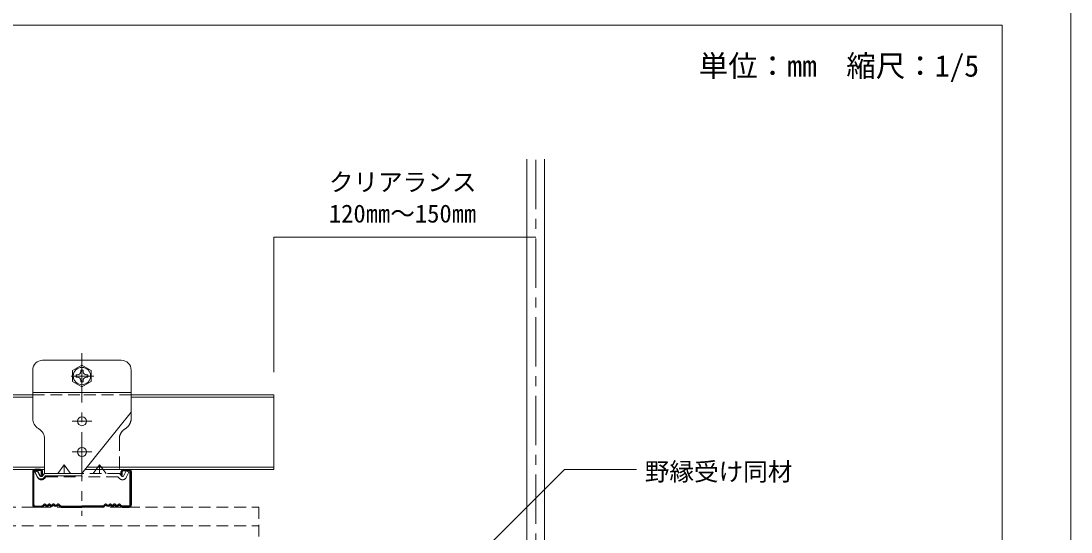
# Model space of a CAD drawing. Units: millimetres on the paper, enlarged 20 times, with parts at other scales. Extents: x -7779 to 7778, y -5419 to 5375.
# Drawn here: x 5643 to 7778, y -3600 to -2561 of the extents above; entities that cross this region are included whole.
import ezdxf
from ezdxf.enums import TextEntityAlignment as Align

# ---------------------------------------------------------------- set-up
doc = ezdxf.new("R2010")
doc.units = ezdxf.units.MM
doc.header["$LTSCALE"] = 20
doc.linetypes.add('CHAIN1', pattern=[8, 5, -1, 1, -1])
doc.linetypes.add('DASHED1', pattern=[1.8, 1.2, -0.6])
for name, color, linetype, lineweight in [('5-0_中心線', 4, 'CHAIN1', 9), ('5-1_中線', 7, 'Continuous', 18), ('5-2_太線１', 3, 'Continuous', 18), ('5-3_太線２', 2, 'Continuous', 25), ('5-5_寸法', 4, 'Continuous', 9), ('5-6_文字', 7, 'DASHED1', 18), ('5-A_中線', 7, 'Continuous', 18), ('5-B_太線１', 4, 'Continuous', 9), ('5-C_太線２', 4, 'DASHED1', 9), ('F-3_太線２', 4, 'Continuous', 18), ('F-6_文字', 7, 'Continuous', 18)]:
    doc.layers.add(name, color=color, linetype=linetype, lineweight=lineweight)
doc.styles.add('ＭＳ ゴシック', font='')
doc.styles.get('ＭＳ ゴシック').set_extended_font_data('MS Gothic')

msp = doc.modelspace()

# ---------------------------------------------------------------- linework, layer by layer
at = {"layer": '5-0_中心線'}
for p, q in [((5767.19, -3236.57), (5767.19, -3567.19)), ((5745.37, -3282.71), (5791.2, -3282.71)), ((5747.19, -3374.71), (5787.19, -3374.71)), ((5747.19, -3437.11), (5787.19, -3437.11))]:
    msp.add_line(p, q, dxfattribs=at)
at = {"layer": '5-1_中線'}
for p, q in [((6671.47, -3804.28), (6671.47, -2841.74)), ((6707.47, -3804.28), (6707.47, -2841.74))]:
    msp.add_line(p, q, dxfattribs=at)
at = {"layer": '5-1_中線', "color": 4, "linetype": 'CHAIN1', "lineweight": 9}
msp.add_line((6689.47, -4543.19), (6689.47, -2841.74), dxfattribs=at)
at = {"layer": '5-2_太線１'}
for p, q in [((5615.47, -3321.11), (5667.19, -3321.11)), ((5615.47, -3325.91), (5667.19, -3325.91)), ((5867.19, -3321.11), (6157.45, -3321.11)), ((5867.19, -3325.91), (6157.45, -3325.91)), ((6157.45, -3321.11), (6157.45, -3473.11)), ((5615.47, -3468.31), (5691.19, -3468.31)), ((5615.47, -3473.11), (5691.19, -3473.11)), ((5773.61, -3473.11), (6157.45, -3473.11)), ((5777.45, -3468.31), (6157.45, -3468.31))]:
    msp.add_line(p, q, dxfattribs=at)
at = {"layer": '5-3_太線２'}
for p, q in [((5667.19, -3477.11), (5667.19, -3544.93)), ((5669.19, -3545.02), (5669.19, -3477.11)), ((5683.19, -3473.11), (5671.19, -3473.11)), ((5683.19, -3475.11), (5671.19, -3475.11)), ((5685.19, -3485.11), (5685.19, -3477.11)), ((5687.19, -3485.11), (5687.19, -3477.11)), ((5847.2, -3485.11), (5847.2, -3477.11)), ((5849.2, -3485.11), (5849.2, -3477.11)), ((5851.2, -3473.11), (5863.2, -3473.11)), ((5851.2, -3475.11), (5863.2, -3475.11)), ((5865.19, -3545.02), (5865.2, -3477.11)), ((5867.2, -3477.11), (5867.19, -3544.93)), ((5685.19, -3485.11), (5687.19, -3485.11)), ((5849.2, -3485.11), (5847.2, -3485.11)), ((5671.19, -3547.11), (5685.53, -3547.11)), ((5671.19, -3547.11), (5685.53, -3547.11)), ((5685.53, -3549.11), (5671.19, -3549.11)), ((5685.53, -3549.11), (5671.19, -3549.11)), ((5689.77, -3543.69), (5686.95, -3546.52)), ((5686.95, -3546.52), (5689.77, -3543.69)), ((5691.19, -3545.11), (5688.36, -3547.94)), ((5691.19, -3545.11), (5688.36, -3547.94)), ((5719.19, -3545.11), (5722.02, -3547.94)), ((5720.6, -3543.69), (5723.43, -3546.52)), ((5724.85, -3547.11), (5767.19, -3547.11)), ((5724.85, -3549.11), (5767.19, -3549.11)), ((5809.54, -3547.11), (5767.19, -3547.11)), ((5809.54, -3549.11), (5767.19, -3549.11)), ((5813.78, -3543.69), (5810.95, -3546.52)), ((5815.2, -3545.11), (5812.37, -3547.94)), ((5843.2, -3545.11), (5846.02, -3547.94)), ((5843.2, -3545.11), (5846.02, -3547.94)), ((5844.61, -3543.69), (5847.44, -3546.52)), ((5847.44, -3546.52), (5844.61, -3543.69)), ((5863.2, -3547.11), (5848.85, -3547.11)), ((5863.2, -3547.11), (5848.85, -3547.11)), ((5848.85, -3549.11), (5863.2, -3549.11)), ((5848.85, -3549.11), (5863.2, -3549.11))]:
    msp.add_line(p, q, dxfattribs=at)
for centre, radius, start, end in [((5671.19, -3477.11), 4, 90.00299, 180.00299), ((5671.19, -3477.11), 2, 90.00299, 180.00299), ((5683.19, -3477.11), 4, 0.00299, 90.00299), ((5683.19, -3477.11), 2, 0.00299, 90.00299), ((5851.2, -3477.11), 4, 89.99699, 179.99699), ((5851.2, -3477.11), 2, 89.99699, 179.99699), ((5863.2, -3477.11), 4, 359.99699, 89.99699), ((5863.2, -3477.11), 2, 359.99699, 89.99699), ((5671.19, -3545.11), 4, 177.476, 270), ((5671.19, -3545.11), 4, 177.476, 270), ((5671.19, -3545.11), 2, 177.476, 270), ((5671.19, -3545.11), 2, 177.476, 270), ((5685.53, -3545.11), 2, 270, 314.99998), ((5685.53, -3545.11), 2, 269.99998, 314.99998), ((5685.53, -3545.11), 4, 270, 314.99998), ((5685.53, -3545.11), 4, 270, 315), ((5691.19, -3545.11), 2, 46.39717, 135), ((5696.19, -3539.86), 7.25, 226.39717, 313.60281), ((5696.19, -3539.86), 5.25, 226.39717, 313.60281), ((5701.19, -3545.11), 2, 36.86989, 133.60281), ((5705.19, -3542.11), 5, 216.86989, 323.1301), ((5705.19, -3542.11), 3, 216.86989, 323.1301), ((5709.19, -3545.11), 2, 46.39717, 143.1301), ((5709.19, -3545.11), 2, 36.86989, 143.1301), ((5714.19, -3539.86), 7.25, 226.39717, 313.60281), ((5714.19, -3539.86), 5.25, 226.39717, 313.60281), ((5719.19, -3545.11), 2, 44.99998, 133.60281), ((5724.85, -3545.11), 4, 225, 270), ((5724.85, -3545.11), 2, 225, 270), ((5809.54, -3545.11), 2, 270, 315), ((5809.54, -3545.11), 4, 270, 315), ((5815.2, -3545.11), 2, 46.39719, 135.00002), ((5820.2, -3539.86), 7.25, 226.39719, 313.60283), ((5820.2, -3539.86), 5.25, 226.39719, 313.60283), ((5825.2, -3545.11), 2, 36.8699, 143.13011), ((5825.2, -3545.11), 2, 36.8699, 133.60283), ((5829.2, -3542.11), 5, 216.8699, 323.13011), ((5829.2, -3542.11), 3, 216.8699, 323.13011), ((5833.2, -3545.11), 2, 46.39719, 143.13011), ((5838.2, -3539.86), 7.25, 226.39719, 313.60283), ((5838.2, -3539.86), 5.25, 226.39719, 313.60283), ((5843.2, -3545.11), 2, 45, 133.60283), ((5848.85, -3545.11), 4, 225.00002, 270), ((5848.85, -3545.11), 4, 225, 270), ((5848.85, -3545.11), 2, 225.00002, 270), ((5848.85, -3545.11), 2, 225, 270), ((5863.2, -3545.11), 4, 269.99997, 2.524), ((5863.2, -3545.11), 4, 270, 2.524), ((5863.2, -3545.11), 2, 269.99997, 2.524), ((5863.2, -3545.11), 2, 270, 2.524)]:
    msp.add_arc(centre, radius, start, end, dxfattribs=at)
at = {"layer": '5-5_寸法'}
for p, q in [((6689.47, -3000.4), (6157.45, -3000.4)), ((6157.45, -3000.4), (6157.45, -3274.89)), ((6689.47, -3000.4), (6157.45, -3000.4))]:
    msp.add_line(p, q, dxfattribs=at)
at = {"layer": '5-6_文字', "linetype": 'Continuous'}
for p, q in [((6337.87, -3883.01), (6748.22, -3472.65)), ((6748.22, -3472.65), (6894.56, -3472.65))]:
    msp.add_line(p, q, dxfattribs=at)
at = {"layer": '5-A_中線'}
for p, q in [((5687.19, -3250.71), (5767.19, -3250.71)), ((5847.19, -3250.71), (5767.19, -3250.71)), ((5667.19, -3270.71), (5667.19, -3369.12)), ((5867.19, -3270.71), (5867.19, -3356.31)), ((5667.19, -3316.31), (5767.19, -3316.31)), ((5867.19, -3316.31), (5767.19, -3316.31)), ((5867.19, -3356.31), (5767.19, -3481.11)), ((5678.84, -3389.7), (5679.54, -3390.12)), ((5691.19, -3410.7), (5691.19, -3481.11)), ((5676.48, -3487.49), (5671.6, -3477.69)), ((5731.2, -3463.19), (5731.2, -3481.11)), ((5686.68, -3486.14), (5691.19, -3481.11)), ((5690.26, -3489.34), (5693.33, -3485.91)), ((5691.19, -3481.11), (5767.19, -3481.11)), ((5693.33, -3485.91), (5767.19, -3485.91)), ((5767.19, -3485.91), (5767.19, -3481.11))]:
    msp.add_line(p, q, dxfattribs=at)
at = {"layer": '5-A_中線', "linetype": 'DASHED1'}
for p, q in [((5667.19, -3321.11), (5767.19, -3321.11)), ((5867.19, -3321.11), (5767.19, -3321.11)), ((5867.19, -3356.31), (5867.19, -3369.12)), ((5855.54, -3389.7), (5854.84, -3390.12)), ((5843.19, -3410.7), (5843.19, -3481.11)), ((5677.6, -3475.55), (5671.87, -3478.4)), ((5677.2, -3489.09), (5671.87, -3478.4)), ((5682.93, -3486.23), (5677.6, -3475.55)), ((5803.19, -3463.22), (5790.19, -3481.11)), ((5803.19, -3463.22), (5816.19, -3481.11)), ((5803.19, -3463.22), (5803.19, -3481.11)), ((5851.46, -3486.23), (5856.78, -3475.55)), ((5856.78, -3475.55), (5862.51, -3478.4)), ((5857.19, -3489.09), (5862.51, -3478.4)), ((5686.21, -3486.67), (5691.19, -3481.11)), ((5690.97, -3490.94), (5694.05, -3487.51)), ((5691.19, -3481.11), (5767.19, -3481.11)), ((5694.05, -3487.51), (5767.19, -3487.51)), ((5843.2, -3481.11), (5767.2, -3481.11)), ((5840.34, -3487.51), (5767.2, -3487.51)), ((5843.41, -3490.94), (5840.34, -3487.51)), ((5848.18, -3486.67), (5843.2, -3481.11))]:
    msp.add_line(p, q, dxfattribs=at)
at = {"layer": '5-A_中線'}
for points in [[(5680.78, -3485.34), (5675.9, -3475.55), (5671.6, -3477.69)], [(5718.2, -3481.11), (5731.2, -3463.19), (5744.2, -3481.11)]]:
    msp.add_lwpolyline(points, dxfattribs=at)
for centre in [(5767.19, -3374.71), (5767.19, -3437.11)]:
    msp.add_circle(centre, 9, dxfattribs=at)
for centre, radius, start, end in [((5687.19, -3270.71), 20, 90, 180), ((5847.19, -3270.71), 20, 0, 90), ((5691.19, -3369.12), 24, 180, 239.03689), ((5667.19, -3410.7), 24, 0, 59.03689), ((5684, -3483.74), 8.4, 206.5, 318.15813), ((5684, -3483.74), 3.6, 206.5, 318.15813)]:
    msp.add_arc(centre, radius, start, end, dxfattribs=at)
at = {"layer": '5-A_中線', "linetype": 'DASHED1'}
for centre, radius, start, end in [((5843.19, -3369.12), 24, 300.96311, 0), ((5867.19, -3410.7), 24, 120.96311, 180), ((5684.72, -3485.34), 8.4, 206.5, 269.34939), ((5684.72, -3485.34), 2, 206.5, 318.15813), ((5684.72, -3485.34), 8.4, 269.34939, 318.15813), ((5849.67, -3485.34), 8.4, 221.84187, 333.5), ((5849.67, -3485.34), 2, 221.84187, 333.5)]:
    msp.add_arc(centre, radius, start, end, dxfattribs=at)
at = {"layer": '5-B_太線１'}
for p, q in [((5767.19, -3260.71), (5748.14, -3271.71)), ((5767.19, -3260.71), (5786.25, -3271.71)), ((5748.14, -3271.71), (5748.14, -3293.71)), ((5755.44, -3280.31), (5757.79, -3280.31)), ((5755.44, -3285.11), (5757.79, -3285.11)), ((5764.79, -3270.95), (5764.79, -3273.18)), ((5769.59, -3270.95), (5769.59, -3274.21)), ((5769.59, -3270.95), (5769.59, -3273.18)), ((5778.95, -3280.31), (5776.6, -3280.31)), ((5778.95, -3285.11), (5776.6, -3285.11)), ((5786.25, -3271.71), (5786.25, -3293.71)), ((5767.19, -3304.71), (5748.14, -3293.71)), ((5764.79, -3294.47), (5764.79, -3292.24)), ((5767.19, -3304.71), (5786.25, -3293.71)), ((5769.59, -3294.47), (5769.59, -3291.21)), ((5769.59, -3294.47), (5769.59, -3292.24))]:
    msp.add_line(p, q, dxfattribs=at)
msp.add_circle((5767.19, -3282.71), 17.6, dxfattribs=at)
for centre, radius, start, end in [((5767.19, -3282.71), 12, 168.46303, 191.51331), ((5758.42, -3273.92), 6.42, 264.36299, 6.67345), ((5758.42, -3291.5), 6.42, 353.32654, 95.63699), ((5767.19, -3282.71), 12, 78.46303, 101.53696), ((5775.97, -3273.92), 6.42, 173.32654, 275.63699), ((5775.97, -3291.5), 6.42, 84.36299, 186.67345), ((5767.19, -3282.71), 12, 348.48668, 11.53696), ((5767.19, -3282.71), 12, 258.46303, 281.53696)]:
    msp.add_arc(centre, radius, start, end, dxfattribs=at)
at = {"layer": '5-C_太線２'}
for p, q in [((4816.67, -3549.11), (6126.96, -3549.11)), ((6126.96, -3549.11), (6126.96, -3637.11)), ((4816.67, -3587.11), (6126.96, -3587.11))]:
    msp.add_line(p, q, dxfattribs=at)
at = {"layer": 'F-3_太線２', "color": 3}
msp.add_line((7777.51, 5375.01), (7777.51, -5373.01), dxfattribs=at)
at = {"layer": 'F-6_文字', "color": 3}
for p, q in [((4571.23, -2568.98), (7637.51, -2568.98)), ((7637.51, -2568.98), (7637.51, -4953.01))]:
    msp.add_line(p, q, dxfattribs=at)

# ---------------------------------------------------------------- texts
at = {"layer": '5-5_寸法', "color": 7, "style": 'ＭＳ ゴシック'}
for s, height, p in [('単位：mm\u3000縮尺：1/5', 43.99, (7020.96, -2687.17)), ('クリアランス', 36.66, (6269.11, -2917.67)), ('120㎜～150㎜', 36.66, (6269.11, -2981.61))]:
    msp.add_text(s, height=height, dxfattribs=at).set_placement(p, align=Align.BOTTOM_LEFT)
at = {"layer": '5-6_文字', "style": 'ＭＳ ゴシック'}
msp.add_text('野縁受け同材', height=36.66, dxfattribs=at).set_placement((6911.21, -3506.55), align=Align.BOTTOM_LEFT)

doc.saveas('drawing.dxf')
